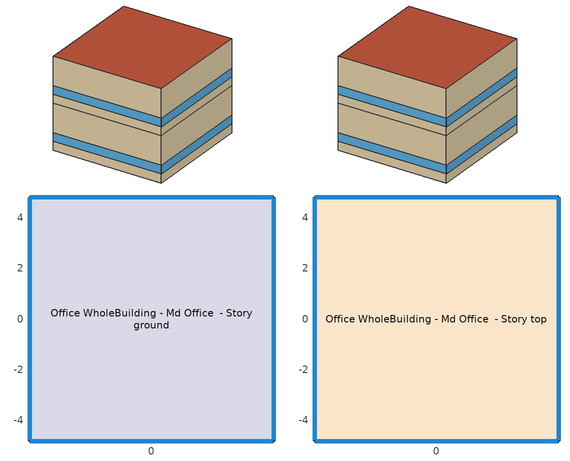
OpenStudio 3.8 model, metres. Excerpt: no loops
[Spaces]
Office WholeBuilding - Md Office  - Story ground
 floor ground (Foundation F 1.26W/m*K Perim 38.55m Area 92.9m2): -4.82,-4.82 -4.82,4.82 4.82,4.82 4.82,-4.82 z0
 wall outside (Office WholeBuilding - Md Office  - Story ground Wall 1 c tbd): -4.82,4.82 -4.82,-4.82 z0:3.96
 wall outside (Office WholeBuilding - Md Office  - Story ground Wall 4 c tbd): 4.82,4.82 -4.82,4.82 z0:3.96
 wall outside (Office WholeBuilding - Md Office  - Story ground Wall 2 c tbd): 4.82,-4.82 4.82,4.82 z0:3.96
 wall outside (Office WholeBuilding - Md Office  - Story ground Wall 3 c tbd): -4.82,-4.82 4.82,-4.82 z0:3.96
 window (Window U-0.75 SHGC 0.48): -4.82,4.79 -4.82,-4.79 / 4.82,-4.79 4.82,4.79 / -4.79,-4.82 4.79,-4.82 / 4.79,4.82 -4.79,4.82 z0.76:1.48
 ceiling adiabatic (Typical Interior Ceiling): 4.82,-4.82 4.82,4.82 -4.82,4.82 -4.82,-4.82 z3.96
Office WholeBuilding - Md Office  - Story top
 floor adiabatic (Typical Interior Floor): -4.82,-4.82 -4.82,4.82 4.82,4.82 4.82,-4.82 z3.96
 wall outside (Office WholeBuilding - Md Office  - Story top Wall 1 c tbd): -4.82,4.82 -4.82,-4.82 z3.96:7.92
 wall outside (Office WholeBuilding - Md Office  - Story top Wall 2 c tbd): 4.82,4.82 -4.82,4.82 z3.96:7.92
 wall outside (Office WholeBuilding - Md Office  - Story top Wall 4 c tbd): 4.82,-4.82 4.82,4.82 z3.96:7.92
 wall outside (Office WholeBuilding - Md Office  - Story top Wall 3 c tbd): -4.82,-4.82 4.82,-4.82 z3.96:7.92
 window (Window U-0.75 SHGC 0.48): -4.82,4.79 -4.82,-4.79 / 4.79,4.82 -4.79,4.82 / -4.79,-4.82 4.79,-4.82 / 4.82,-4.79 4.82,4.79 z4.72:5.44
 roof outside (Office WholeBuilding - Md Office  - Story top RoofCeiling 1 c tbd): 4.82,-4.82 4.82,4.82 -4.82,4.82 -4.82,-4.82 z7.92
[Building]
ComStock DOE Ref Pre-1980|MediumOffice: North Axis {deg}=315; Default Construction Set=ComStock DOE Ref Pre-1980 - Office - ASHRAE 169-2013-4A; Default Schedule Set=Building Default Schedule Set; Standards Building Type=Office
[Site]
Wilmington New Cast_DE_USA: Latitude {deg}=39.67; Longitude {deg}=-75.6; Time Zone {hr}=-5; Elevation {m}=24; Terrain=City
[Site:WaterMainsTemperature]
Calculation Method=Correlation; Annual Average Outdoor Air Temperature {C}=13.2908; Maximum Difference In Monthly Average Outdoor Air Temperatures {deltaC}=25.79
[SizingPeriod:DesignDay] Barometric Pressure {Pa}=101037; Rain Indicator=No; Snow Indicator=No; Day of Month=21; Daylight Saving Time Indicator=No; Humidity Condition Type=Wetbulb; Dry-Bulb Temperature Range Modifier Type=DefaultMultipliers
Name | Maximum Dry-Bulb Temperature {C} | Daily Dry-Bulb Temperature Range {deltaC} | Wind Speed {m/s} | Wind Direction {deg} | Month | Day Type | Wetbulb or DewPoint at Maximum Dry-Bulb {C} | Solar Model Indicator | ASHRAE Clear Sky Optical Depth for Beam Irradiance | ASHRAE Clear Sky Optical Depth for Diffuse Irradiance | Sky Clearness
Wilmington New Cast Ann Clg .4% Condns DB=>MWB 1 | 33.3 | 9.5 | 4.6 | 230 | 7 | SummerDesignDay | 23.9 | ASHRAETau | 0.454 | 2.123
Wilmington New Cast Ann Clg .4% Condns WB=>MDB 1 | 30.7 | 9.5 | 4.6 | 230 | 7 | SummerDesignDay | 25.6 | ASHRAETau | 0.454 | 2.123
Wilmington New Cast Ann Htg 99.6% Condns DB 1 | -10.4 | 0 | 4.8 | 300 | 1 | WinterDesignDay | -10.4 | ASHRAEClearSky |  |  | 0
Wilmington New Cast August .4% Condns DB=>MCWB 1 | 34.5 | 9.3 | 4.6 | 230 | 8 | SummerDesignDay | 24.4 | ASHRAETau | 0.441 | 2.186
Wilmington New Cast October .4% Condns DB=>MCWB 1 | 27.8 | 10.4 | 4.6 | 230 | 10 | SummerDesignDay | 20.6 | ASHRAETau | 0.352 | 2.466
Wilmington New Cast September .4% Condns DB=>MCWB 1 | 32 | 9.7 | 4.6 | 230 | 9 | SummerDesignDay | 22.9 | ASHRAETau | 0.404 | 2.32
[ClimateZones]
Climate Zone Institution Name 1=ASHRAE; Climate Zone Document Name 1=ANSI/ASHRAE Standard 169; Climate Zone Document Year 1=2006; Climate Zone Value 1=ASHRAE 169-2013-4A
[Site:GroundTemperature:FCfactorMethod]
January Ground Temperature {C}=14.64; February Ground Temperature {C}=6.42; March Ground Temperature {C}=4.25; April Ground Temperature {C}=-0.25; May Ground Temperature {C}=5.15; June Ground Temperature {C}=3.96; July Ground Temperature {C}=10.11; August Ground Temperature {C}=19.7; September Ground Temperature {C}=22.53; October Ground Temperature {C}=25.35; November Ground Temperature {C}=25.54; December Ground Temperature {C}=22.09
[Construction:FfactorGroundFloor]
Foundation F 1.26W/m*K Perim 38.55m Area 92.9m2: F-Factor {W/m-K}=1.26344; Area {m2}=92.90304; PerimeterExposed {m}=38.5545
[DefaultConstructionSet]
ComStock DOE Ref Pre-1980 - Office - ASHRAE 169-2013-4A: Default Exterior Surface Constructions=Default Surface Constructions 1; Default Interior Surface Constructions=Default Surface Constructions 2; Default Ground Contact Surface Constructions=Default Surface Constructions 3; Default Exterior SubSurface Constructions=Default Sub Surface Constructions 1; Default Interior SubSurface Constructions=Default Sub Surface Constructions 2; Interior Partition Construction=Typical Interior Partition
[DefaultSurfaceConstructions]
Name | Floor Construction | Wall Construction | Roof Ceiling Construction
Default Surface Constructions 1 | Typical Insulated Exterior Mass Floor | Typical Insulated Exterior Mass Wall R-5.62 | Typical IEAD Roof R-11.63
Default Surface Constructions 2 | Typical Interior Floor | Typical Interior Wall | Typical Interior Ceiling
Default Surface Constructions 3 | Typical Insulated Carpeted 6in Slab Floor | Typical Insulated Basement Mass Wall
[Construction]
Typical Insulated Exterior Mass Floor: 4 in. Normalweight Concrete Floor, Typical Carpet Pad
Typical Insulated Exterior Mass Wall R-5.62: 1IN Stucco, 8IN CONCRETE HW RefBldg, Typical Insulation R-3.23, 1/2IN Gypsum
Typical IEAD Roof R-11.63: Roof Membrane, Typical Insulation R-10.51, Metal Roof Surface
Typical Interior Floor: 100mm Normalweight concrete floor, CP02 CARPET PAD
Typical Interior Wall: G01 13mm gypsum board, G01 13mm gypsum board
Typical Interior Ceiling: CP02 CARPET PAD, 100mm Normalweight concrete floor
Typical Insulated Carpeted 6in Slab Floor: 6 in. Normalweight Concrete Floor, Typical Carpet Pad
Typical Insulated Basement Mass Wall: 8 in. Concrete Block Basement Wall
U 1.22 SHGC 0.54 Simple Glazing: U 1.22 SHGC 0.54 Simple Glazing
Typical Insulated Metal Door: F08 Metal surface, Typical Insulation
U 0.88 SHGC 0.16 Sgl Ref-A-L Clr 6mm: REF A CLEAR LO 6MM
Typical Overhead Door: Typical Insulation
Typical Interior Window: Clear 3mm
Typical Interior Door; Typical Interior Partition: G05 25mm wood
InteriorFurnishings: Std Wood 6inch
Window U-0.75 SHGC 0.48: Simple Glazing Double - No LowE - Tinted/Reflective - Aluminum
Office WholeBuilding - Md Office  - Story ground Wall 1 c tbd: 1IN Stucco, 8IN CONCRETE HW RefBldg, Office WholeBuilding - Md Office  - Story ground Wall 1 m tbd, 1/2IN Gypsum
Office WholeBuilding - Md Office  - Story ground Wall 2 c tbd: 1IN Stucco, 8IN CONCRETE HW RefBldg, Office WholeBuilding - Md Office  - Story ground Wall 2 m tbd, 1/2IN Gypsum
Office WholeBuilding - Md Office  - Story ground Wall 3 c tbd: 1IN Stucco, 8IN CONCRETE HW RefBldg, Office WholeBuilding - Md Office  - Story ground Wall 3 m tbd, 1/2IN Gypsum
Office WholeBuilding - Md Office  - Story ground Wall 4 c tbd: 1IN Stucco, 8IN CONCRETE HW RefBldg, Office WholeBuilding - Md Office  - Story ground Wall 4 m tbd, 1/2IN Gypsum
Office WholeBuilding - Md Office  - Story top RoofCeiling 1 c tbd: Roof Membrane, Office WholeBuilding - Md Office  - Story top RoofCeiling 1 m tbd, Metal Roof Surface
Office WholeBuilding - Md Office  - Story top Wall 1 c tbd: 1IN Stucco, 8IN CONCRETE HW RefBldg, Office WholeBuilding - Md Office  - Story top Wall 1 m tbd, 1/2IN Gypsum
Office WholeBuilding - Md Office  - Story top Wall 2 c tbd: 1IN Stucco, 8IN CONCRETE HW RefBldg, Office WholeBuilding - Md Office  - Story top Wall 2 m tbd, 1/2IN Gypsum
Office WholeBuilding - Md Office  - Story top Wall 3 c tbd: 1IN Stucco, 8IN CONCRETE HW RefBldg, Office WholeBuilding - Md Office  - Story top Wall 3 m tbd, 1/2IN Gypsum
Office WholeBuilding - Md Office  - Story top Wall 4 c tbd: 1IN Stucco, 8IN CONCRETE HW RefBldg, Office WholeBuilding - Md Office  - Story top Wall 4 m tbd, 1/2IN Gypsum
[Material:NoMass] Roughness=Smooth; Thermal Absorptance=0.9; Solar Absorptance=0.7
Name | Thermal Resistance {m2-K/W} | Visible Absorptance
Typical Insulation R-3.23 | 0.568747 | 0.7
Typical Carpet Pad; CP02 CARPET PAD | 0.21648 | 0.8
Typical Insulation R-10.51 | 1.85103 | 0.7
Typical Insulation | 0.0282222 | 0.7
Office WholeBuilding - Md Office  - Story ground Wall 1 m tbd; Office WholeBuilding - Md Office  - Story ground Wall 2 m tbd; Office WholeBuilding - Md Office  - Story ground Wall 3 m tbd; Office WholeBuilding - Md Office  - Story ground Wall 4 m tbd | 0.476433 | 0.7
Office WholeBuilding - Md Office  - Story top RoofCeiling 1 m tbd | 1.49025 | 0.7
Office WholeBuilding - Md Office  - Story top Wall 1 m tbd; Office WholeBuilding - Md Office  - Story top Wall 2 m tbd; Office WholeBuilding - Md Office  - Story top Wall 3 m tbd; Office WholeBuilding - Md Office  - Story top Wall 4 m tbd | 0.469763 | 0.7
[Material] Thermal Absorptance=0.9
Name | Roughness | Thickness {m} | Conductivity {W/m-K} | Density {kg/m3} | Specific Heat {J/kg-K} | Solar Absorptance | Visible Absorptance
4 in. Normalweight Concrete Floor | MediumRough | 0.1016 | 2.31 | 2322 | 832 | 0.7 | 0.7
1IN Stucco | Smooth | 0.0253 | 0.6918 | 1858 | 837 | 0.7 | 0.92
8IN CONCRETE HW RefBldg | Rough | 0.2032 | 1.311 | 2240 | 836.8 | 0.7 | 0.7
1/2IN Gypsum | Smooth | 0.0127 | 0.16 | 784.9 | 830 | 0.4 | 0.4
Roof Membrane | VeryRough | 0.0095 | 0.16 | 1121.29 | 1460 | 0.7 | 0.7
Metal Roof Surface; F08 Metal surface | Smooth | 0.0008 | 45.28 | 7824 | 500 | 0.7 | 0.7
100mm Normalweight concrete floor | MediumRough | 0.1016 | 2.31045 | 2322 | 832.557 | 0.7 | 0.7
G01 13mm gypsum board | Smooth | 0.0127 | 0.160031 | 800.001 | 1090.73 | 0.7 | 0.5
6 in. Normalweight Concrete Floor | MediumRough | 0.1524 | 2.31 | 2322 | 832 | 0.7 | 0.7
8 in. Concrete Block Basement Wall | MediumRough | 0.2032 | 1.326 | 1842 | 912 | 0.7 | 0.7
G05 25mm wood | MediumSmooth | 0.0254 | 0.15 | 608 | 1630 | 0.5 | 0.5
Std Wood 6inch | MediumSmooth | 0.15 | 0.12 | 540 | 1210 | 0.7 | 0.7
[DefaultSubSurfaceConstructions]
Name | Fixed Window Construction | Operable Window Construction | Door Construction | Glass Door Construction | Overhead Door Construction | Tubular Daylight Dome Construction | Tubular Daylight Diffuser Construction
Default Sub Surface Constructions 1 | U 1.22 SHGC 0.54 Simple Glazing | U 1.22 SHGC 0.54 Simple Glazing | Typical Insulated Metal Door | U 0.88 SHGC 0.16 Sgl Ref-A-L Clr 6mm | Typical Overhead Door | Typical Interior Window | Typical Interior Window
Default Sub Surface Constructions 2 | Typical Interior Window | Typical Interior Window | Typical Interior Door
[WindowMaterial:SimpleGlazingSystem]
Name | U-Factor {W/m2-K} | Solar Heat Gain Coefficient | Visible Transmittance
U 1.22 SHGC 0.54 Simple Glazing | 6.92748 | 0.54 | 0.81
Simple Glazing Double - No LowE - Tinted/Reflective - Aluminum | 4.25302 | 0.484 | 0.411
[WindowMaterial:Glazing] Optical Data Type=SpectralAverage; Infrared Transmittance at Normal Incidence=0; Front Side Infrared Hemispherical Emissivity=0.84; Conductivity {W/m-K}=0.9; Dirt Correction Factor for Solar and Visible Transmittance=1; Solar Diffusing=No
Name | Thickness {m} | Solar Transmittance at Normal Incidence | Front Side Solar Reflectance at Normal Incidence | Back Side Solar Reflectance at Normal Incidence | Visible Transmittance at Normal Incidence | Front Side Visible Reflectance at Normal Incidence | Back Side Visible Reflectance at Normal Incidence | Back Side Infrared Hemispherical Emissivity
REF A CLEAR LO 6MM | 0.006 | 0.066 | 0.341 | 0.493 | 0.08 | 0.41 | 0.37 | 0.4
Clear 3mm | 0.003 | 0.837 | 0.075 | 0.075 | 0.898 | 0.081 | 0.081 | 0.84
[SpaceType]
Office WholeBuilding - Md Office - ComStock DOE Ref Pre-1980: Default Schedule Set=Office WholeBuilding - Md Office Schedule Set; Design Specification Outdoor Air Object=Office WholeBuilding - Md Office Ventilation; Standards Building Type=Office; Standards Space Type=WholeBuilding - Md Office
[BuildingStory] Nominal Floor to Floor Height {m}=3.9624
Name | Nominal Z Coordinate {m}
Story ground | 0
Story top | 3.9624
[Space] Space Type=Office WholeBuilding - Md Office - ComStock DOE Ref Pre-1980
Name | Building Story | Thermal Zone
Office WholeBuilding - Md Office  - Story ground | Story ground | Zone Office WholeBuilding - Md Office  - Story ground
Office WholeBuilding - Md Office  - Story top | Story top | Zone Office WholeBuilding - Md Office  - Story top
[ThermalZone] Multiplier=1; Use Ideal Air Loads=No
Name | Thermostat
Zone Office WholeBuilding - Md Office  - Story ground | Office WholeBuilding - Md Office - ComStock DOE Ref Pre-1980 Thermostat
Zone Office WholeBuilding - Md Office  - Story top | Office WholeBuilding - Md Office - ComStock DOE Ref Pre-1980 Thermostat 1
[People:Definition]
Office WholeBuilding - Md Office People Definition: Number of People Calculation Method=People/Area; People per Space Floor Area {person/m2}=0.0538196; Fraction Radiant=0.3
[People]
Office WholeBuilding - Md Office People: People Definition=Office WholeBuilding - Md Office People Definition; Space or SpaceType=Office WholeBuilding - Md Office - ComStock DOE Ref Pre-1980; Work Efficiency Schedule=Work Efficiency Schedule; Clothing Insulation Schedule=Clothing Schedule; Air Velocity Schedule=Air Velocity Schedule; Multiplier=1
[Lights:Definition] Design Level Calculation Method=Watts/Area; Fraction Visible=0.2; Return Air Fraction=0
Name | Watts per Space Floor Area {W/m2} | Fraction Radiant
Office WholeBuilding - Md Office - ComStock DOE Ref Pre-1980 General Lights Definition | 4.13658 | 0.365
Office WholeBuilding - Md Office - ComStock DOE Ref Pre-1980 Wall Wash Lights Definition | 0.958729 | 0.165
[ElectricEquipment:Definition] Fraction Latent=0
Name | Design Level Calculation Method | Watts per Space Floor Area {W/m2} | Fraction Radiant | Fraction Lost | Design Level {W}
Office WholeBuilding - Md Office Elec Equip Definition | Watts/Area | 10.7639 | 0.5 | 0
Elevator Lift Motor | EquipmentLevel |  | 0 | 1 | 14610
[ElectricEquipment]
Name | Electric Equipment Definition | Space or SpaceType | Schedule | Multiplier
Office WholeBuilding - Md Office Elec Equip | Office WholeBuilding - Md Office Elec Equip Definition | Office WholeBuilding - Md Office - ComStock DOE Ref Pre-1980 | Office BLDG_EQUIP_EndUseData BPR Adjusted
2 Elevator Lift Motors | Elevator Lift Motor | Office WholeBuilding - Md Office  - Story ground | Elevator Schedule 1 | 2
[DesignSpecification:OutdoorAir]
Office WholeBuilding - Md Office Ventilation: Outdoor Air Method=Sum; Outdoor Air Flow per Person {m3/s-person}=0.00943895
[DefaultScheduleSet]
Name | Number of People Schedule | People Activity Level Schedule | Lighting Schedule | Electric Equipment Schedule | Infiltration Schedule | Hours of Operation Schedule
Office WholeBuilding - Md Office Schedule Set | Medium Office Bldg Occ | Medium Office Activity | Office BLDG_LIGHT_EndUseData | Office BLDG_EQUIP_EndUseData | Medium Office Infil Quarter On
Building Default Schedule Set |  |  |  |  |  | Building Hours of Operation NonResidential
[Exterior:Lights:Definition]
Name | Design Level {W}
Parking Areas and Drives Def (W/ft^2) | 0.0414577
Building Facades Def (W/ft^2) | 0.2
Main Entries Def (W/ft) | 30
Other Doors Def (W/ft) | 20
[Exterior:Lights] Schedule=Always On Discrete; Control Option=AstronomicalClock
Name | Exterior Lights Definition | Multiplier
Parking Areas and Drives | Parking Areas and Drives Def (W/ft^2) | 3240
Building Facades | Building Facades Def (W/ft^2) | 1644.38
Main Entries | Main Entries Def (W/ft) | 8
Other Doors | Other Doors Def (W/ft) | 0.8
[ThermostatSetpoint:DualSetpoint] Heating Setpoint Temperature Schedule=Medium Office HtgSetp; Cooling Setpoint Temperature Schedule=Medium Office ClgSetp
Office WholeBuilding - Md Office - ComStock DOE Ref Pre-1980 Thermostat; Office WholeBuilding - Md Office - ComStock DOE Ref Pre-1980 Thermostat 1
[InternalMass:Definition]
Internal Mass Definition 1: Construction=InteriorFurnishings; Design Level Calculation Method=SurfaceArea/Area; Surface Area per Space Floor Area=2
[InternalMass] Internal Mass Definition=Internal Mass Definition 1; Multiplier=1
Name | Space or SpaceType
Office WholeBuilding - Md Office  - Story top Mass | Office WholeBuilding - Md Office  - Story top
Office WholeBuilding - Md Office  - Story ground Mass | Office WholeBuilding - Md Office  - Story ground
[AvailabilityManager:NightCycle] Applicability Schedule=Always On Discrete; Control Type=CycleOnAny; Thermostat Tolerance {deltaC}=1.9999; Cycling Run Time Control Type=Thermostat; Cycling Run Time {s}=1800
Availability Manager Night Cycle 1; Availability Manager Night Cycle 2
[Lights] Space or SpaceType=Office WholeBuilding - Md Office - ComStock DOE Ref Pre-1980; Schedule=Office BLDG_LIGHT_EndUseData BPR Adjusted; Fraction Replaceable=1
Name | Lights Definition
Office WholeBuilding - Md Office - ComStock DOE Ref Pre-1980 General Lighting | Office WholeBuilding - Md Office - ComStock DOE Ref Pre-1980 General Lights Definition
Office WholeBuilding - Md Office - ComStock DOE Ref Pre-1980 Wall Wash Lighting | Office WholeBuilding - Md Office - ComStock DOE Ref Pre-1980 Wall Wash Lights Definition
[SpaceInfiltration:DesignFlowRate] Design Flow Rate Calculation Method=Flow/ExteriorArea; Flow per Exterior Surface Area {m3/s-m2}=0.00123985; Velocity Term Coefficient=0
Name | Space or SpaceType | Schedule | Constant Term Coefficient | Temperature Term Coefficient | Velocity Squared Term Coefficient
Office WholeBuilding - Md Office  - Story top HVAC On Infiltration | Office WholeBuilding - Md Office  - Story top | Infiltration HVAC On Schedule | 0.0238 | 0.0078 | 0.1159
Office WholeBuilding - Md Office  - Story top HVAC Off Infiltration | Office WholeBuilding - Md Office  - Story top | Infiltration HVAC Off Schedule | 0 | 0.0182 | 0.1187
Office WholeBuilding - Md Office  - Story ground HVAC On Infiltration | Office WholeBuilding - Md Office  - Story ground | Infiltration HVAC On Schedule | 0.0238 | 0.0078 | 0.1159
Office WholeBuilding - Md Office  - Story ground HVAC Off Infiltration | Office WholeBuilding - Md Office  - Story ground | Infiltration HVAC Off Schedule | 0 | 0.0182 | 0.1187
[Schedule:Ruleset]
Name | Default Day Schedule | Summer Design Day Schedule | Winter Design Day Schedule
Clothing Schedule | Clothing Schedule Default Winter Clothes
Air Velocity Schedule | Air Velocity Schedule Default
Work Efficiency Schedule | Work Efficiency Schedule Default
Medium Office Bldg Occ | Medium Office Bldg Occ Default | Medium Office Bldg Occ Summer Design Day | Medium Office Bldg Occ Winter Design Day
Medium Office Activity | Medium Office Activity Default | Medium Office Activity Summer Design Day | Medium Office Activity Winter Design Day
Office BLDG_LIGHT_EndUseData | Office BLDG_LIGHT_EndUseData Default | Office BLDG_LIGHT_EndUseData Summer Design Day | Office BLDG_LIGHT_EndUseData Winter Design Day
Office BLDG_EQUIP_EndUseData | Office BLDG_EQUIP_EndUseData Default | Office BLDG_EQUIP_EndUseData Summer Design Day | Office BLDG_EQUIP_EndUseData Winter Design Day
Medium Office Infil Quarter On | Medium Office Infil Quarter On Default | Medium Office Infil Quarter On Summer Design Day | Medium Office Infil Quarter On Winter Design Day
Elevator Schedule 1 | 2 space(s) Occ Sch Default 1 | 2 space(s) Occ Sch Summer Design Day 1 | 2 space(s) Occ Sch Winter Design Day 1
Medium Office HtgSetp | Medium Office HtgSetp Default | Schedule Day 49 | Schedule Day 50
Medium Office ClgSetp | Medium Office ClgSetp Default | Schedule Day 47 | Schedule Day 48
Building Hours of Operation NonResidential | Building Hours of Operation NonResidential Default | Building Hours of Operation NonResidential Summer Design Day | Building Hours of Operation NonResidential Winter Design Day
Office BLDG_LIGHT_EndUseData BPR Adjusted | Office BLDG_LIGHT_EndUseData Default 1 | Office BLDG_LIGHT_EndUseData Summer Design Day 1 | Office BLDG_LIGHT_EndUseData Winter Design Day 1
Office BLDG_EQUIP_EndUseData BPR Adjusted | Office BLDG_EQUIP_EndUseData Default 1 | Office BLDG_EQUIP_EndUseData Summer Design Day 1 | Office BLDG_EQUIP_EndUseData Winter Design Day 1
Infiltration HVAC On Schedule | Zone Office WholeBuilding - Md Office  - Story top PSZ-AC Occ Sch Default 4 | Zone Office WholeBuilding - Md Office  - Story top PSZ-AC Occ Sch Summer Design Day 4 | Zone Office WholeBuilding - Md Office  - Story top PSZ-AC Occ Sch Winter Design Day 4
Infiltration HVAC Off Schedule | Infiltration HVAC Off Schedule Default Day Schedule | Infiltration HVAC Off Schedule Summer Design Day Schedule 1 | Infiltration HVAC Off Schedule Winter Design Day Schedule 1
[Schedule:Day]
Clothing Schedule Default Winter Clothes; 2 space(s) Occ Sch Summer Design Day 1; 2 space(s) Occ Sch Winter Design Day 1; Building Hours of Operation NonResidential Winter Design Day; Building Hours of Operation NonResidential Summer Design Day; Zone Office WholeBuilding - Md Office  - Story top PSZ-AC Occ Sch Summer Design Day 4; Zone Office WholeBuilding - Md Office  - Story top PSZ-AC Occ Sch Winter Design Day 4; Infiltration HVAC Off Schedule Schedule Day 0 1: 24, 0, 1
Clothing Schedule Summer Clothes: 24, 0, 0.5
Air Velocity Schedule Default: 24, 0, 0.2
Work Efficiency Schedule Default; Schedule Day 45; Infiltration HVAC Off Schedule Summer Design Day Schedule 1; Infiltration HVAC Off Schedule Winter Design Day Schedule 1: 24, 0, 0
Medium Office Bldg Occ Default: No, 2, 45, 0, 3, 0, 0.025, 3, 15, 0.05, 3, 30, 0.075, 3, 45, 0.1, 4, 0, 0.125, 4, 15, 0.15, 4, 30, 0.175, 4, 45, 0.2, 5, 0, 0.3875, 5, 15, 0.575, 5, 30, 0.7625, 5, 45, 0.95, 8, 45, 0.95, 9, 0, 0.8375, 9, 15, 0.725, 9, 30, 0.6125, 9, 45, 0.5, 10, 0, 0.6125, 10, 15, 0.725, 10, 30, 0.8375, 10, 45, 0.95, 13, 45, 0.95, 14, 0, 0.9, 14, 15, 0.85, 14, 30, 0.8, 14, 45, 0.75, 15, 0, 0.7, 15, 15, 0.625, 15, 30, 0.55, 15, 45, 0.475, 16, 0, 0.4, 16, 30, 0.4, 16, 45, 0.3625, 17, 0, 0.325, 17, 15, 0.2875, 17, 30, 0.25, 17, 45, 0.2125, 18, 0, 0.175, 18, 15, 0.1375, 18, 30, 0.1, 18, 45, 0.09375, 19, 0, 0.0875, 19, 15, 0.08125, 19, 30, 0.075, 19, 45, 0.06875, 20, 0, 0.0625, 20, 15, 0.05625, 20, 30, 0.05, 20, 45, 0.04375, 21, 0, 0.0375, 21, 15, 0.03125, 21, 30, 0.025, 21, 45, 0.01875, 22, 0, 0.0125, 22, 15, 0.00625, 22, 30, 0, 24, 0, 0
Medium Office Bldg Occ Sat Day: No, 6, 15, 0, 6, 30, 0.0125, 6, 45, 0.025, 7, 0, 0.0375, 7, 15, 0.05, 7, 30, 0.0625, 7, 45, 0.075, 8, 0, 0.0875, 8, 15, 0.1, 8, 30, 0.15, 8, 45, 0.2, 9, 0, 0.25, 9, 15, 0.3, 9, 30, 0.35, 9, 45, 0.4, 10, 0, 0.45, 10, 15, 0.5, 14, 15, 0.5, 14, 30, 0.473333, 14, 45, 0.446667, 15, 0, 0.42, 15, 15, 0.393333, 15, 30, 0.366667, 15, 45, 0.34, 16, 0, 0.313333, 16, 15, 0.286667, 16, 30, 0.26, 16, 45, 0.233333, 17, 0, 0.206667, 17, 15, 0.18, 17, 30, 0.153333, 17, 45, 0.126667, 18, 0, 0.1, 18, 15, 0.0916667, 18, 30, 0.0833333, 18, 45, 0.075, 19, 0, 0.0666667, 19, 15, 0.0583333, 19, 30, 0.05, 19, 45, 0.0416667, 20, 0, 0.0333333, 20, 15, 0.025, 20, 30, 0.0166667, 20, 45, 0.00833333, 21, 0, 0, 24, 0, 0
Medium Office Bldg Occ Summer Design Day: No, 6, 0, 0, 22, 0, 1, 24, 0, 0.05
Medium Office Bldg Occ Winter Design Day; Office BLDG_LIGHT_EndUseData Winter Design Day; Office BLDG_EQUIP_EndUseData Winter Design Day; Office BLDG_LIGHT_EndUseData Winter Design Day 1; Office BLDG_EQUIP_EndUseData Winter Design Day 1: No, 24, 0, 0
Medium Office Bldg Occ WntrDsn|Sun Day: No, 9, 15, 0, 24, 0, 0
Medium Office Activity Default: No, 21, 30, 120, 24, 0, 120
Medium Office Activity Winter Design Day; Medium Office Activity Summer Design Day: No, 24, 0, 120
Office BLDG_LIGHT_EndUseData Default: No, 0, 15, 0.0436861, 0, 30, 0.0466921, 0, 45, 0.050454, 1, 0, 0.0527043, 1, 15, 0.0557103, 1, 30, 0.0587164, 1, 45, 0.0617225, 2, 0, 0.0647285, 2, 15, 0.0677346, 2, 30, 0.0707407, 2, 45, 0.0737467, 3, 0, 0.0767528, 3, 15, 0.0797589, 3, 30, 0.0827649, 3, 45, 0.085771, 4, 0, 0.111016, 4, 15, 0.136262, 4, 30, 0.161507, 4, 45, 0.186752, 5, 0, 0.275585, 5, 15, 0.364419, 5, 30, 0.453253, 5, 45, 0.542086, 6, 0, 0.599833, 6, 15, 0.657579, 6, 30, 0.715326, 6, 45, 0.773073, 7, 0, 0.790609, 7, 15, 0.808144, 7, 30, 0.82568, 7, 45, 0.843215, 8, 0, 0.844911, 8, 15, 0.846607, 8, 30, 0.848304, 8, 45, 0.85, 9, 0, 0.841985, 9, 15, 0.83397, 9, 30, 0.825954, 9, 45, 0.817939, 10, 0, 0.805464, 10, 15, 0.792989, 10, 30, 0.780514, 10, 45, 0.768039, 11, 0, 0.774076, 11, 15, 0.780114, 11, 30, 0.786151, 11, 45, 0.792188, 12, 0, 0.785442, 12, 15, 0.778695, 12, 30, 0.771949, 12, 45, 0.765202, 13, 0, 0.735588, 13, 15, 0.705974, 13, 30, 0.67636, 13, 45, 0.646746, 14, 0, 0.577374, 14, 15, 0.508001, 14, 30, 0.438629, 14, 45, 0.369256, 15, 0, 0.299884, 15, 15, 0.258758, 15, 30, 0.217632, 15, 45, 0.176505, 16, 0, 0.135379, 16, 15, 0.124392, 16, 30, 0.113405, 16, 45, 0.102417, 17, 0, 0.09143, 17, 15, 0.090147, 17, 30, 0.088864, 17, 45, 0.087581, 18, 0, 0.086298, 18, 15, 0.0865627, 18, 30, 0.0868275, 18, 45, 0.0870922, 19, 0, 0.087357, 19, 15, 0.0872172, 19, 30, 0.0870775, 19, 45, 0.0869377, 20, 0, 0.086798, 20, 15, 0.0785857, 20, 30, 0.0703735, 20, 45, 0.0621613, 21, 0, 0.053949, 21, 15, 0.0527953, 21, 30, 0.0516415, 21, 45, 0.0504877, 22, 0, 0.049334, 22, 15, 0.0454997, 22, 30, 0.0416655, 22, 45, 0.0378312, 23, 0, 0.033997, 23, 15, 0.034901, 23, 30, 0.035805, 23, 45, 0.036709, 24, 0, 0.0401453
Office BLDG_LIGHT_EndUseData Sat Day: No, 0, 15, 0.0647826, 0, 30, 0.0650155, 0, 45, 0.0547614, 1, 0, 0.0524268, 1, 15, 0.0500923, 1, 30, 0.0477578, 1, 45, 0.0454233, 2, 0, 0.0455139, 2, 15, 0.0456045, 2, 30, 0.045695, 2, 45, 0.0457856, 3, 0, 0.0449642, 3, 15, 0.0441428, 3, 30, 0.0433214, 3, 45, 0.0425, 4, 0, 0.0431402, 4, 15, 0.0437805, 4, 30, 0.0444207, 4, 45, 0.0450609, 5, 0, 0.0445873, 5, 15, 0.0441137, 5, 30, 0.0436401, 5, 45, 0.0431664, 6, 0, 0.0433166, 6, 15, 0.0434667, 6, 30, 0.0436168, 6, 45, 0.0437669, 7, 0, 0.0457789, 7, 15, 0.0477909, 7, 30, 0.0498029, 7, 45, 0.0518148, 8, 0, 0.0505405, 8, 15, 0.0492661, 8, 30, 0.0479917, 8, 45, 0.0467174, 9, 0, 0.0484792, 9, 15, 0.050241, 9, 30, 0.0520028, 9, 45, 0.0537646, 10, 0, 0.0575344, 10, 15, 0.0613043, 10, 30, 0.0650741, 10, 45, 0.0688439, 11, 0, 0.0723213, 11, 15, 0.0757988, 11, 30, 0.0792762, 11, 45, 0.0827536, 12, 0, 0.086231, 12, 15, 0.0897084, 14, 15, 0.0897084, 14, 30, 0.0889838, 14, 45, 0.0882592, 15, 0, 0.0875345, 15, 15, 0.0868099, 15, 30, 0.0860853, 15, 45, 0.0853606, 16, 0, 0.084636, 16, 15, 0.081237, 16, 30, 0.077838, 16, 45, 0.074439, 17, 0, 0.07104, 17, 15, 0.0704487, 17, 30, 0.0698575, 17, 45, 0.0692662, 18, 0, 0.068675, 18, 15, 0.0686433, 18, 30, 0.0686116, 18, 45, 0.06858, 19, 0, 0.0685483, 19, 15, 0.0675468, 19, 30, 0.0665453, 19, 45, 0.0655437, 20, 0, 0.0645422, 20, 15, 0.0647625, 20, 30, 0.0649827, 20, 45, 0.0652029, 21, 0, 0.0654232, 21, 15, 0.0652235, 21, 30, 0.0650238, 21, 45, 0.0648241, 22, 0, 0.0646245, 22, 15, 0.0646025, 22, 30, 0.0645805, 22, 45, 0.0645585, 23, 0, 0.0645366, 23, 15, 0.0645398, 23, 30, 0.0645431, 23, 45, 0.0645464, 24, 0, 0.0645496
Office BLDG_LIGHT_EndUseData Summer Design Day; Office BLDG_EQUIP_EndUseData Summer Design Day; Medium Office Infil Quarter On Sun Day; Office BLDG_LIGHT_EndUseData Summer Design Day 1; Office BLDG_EQUIP_EndUseData Summer Design Day 1: No, 24, 0, 1
Office BLDG_LIGHT_EndUseData Sun Day: No, 0, 15, 0.0425, 0, 30, 0.0425275, 0, 45, 0.0613977, 1, 0, 0.0619799, 1, 15, 0.0625622, 1, 30, 0.0631445, 1, 45, 0.0637267, 2, 0, 0.061016, 2, 15, 0.0583053, 2, 30, 0.0555946, 2, 45, 0.0528839, 3, 0, 0.0540097, 3, 15, 0.0551355, 3, 30, 0.0562614, 3, 45, 0.0573872, 4, 0, 0.0588805, 4, 15, 0.0603739, 4, 30, 0.0618672, 4, 45, 0.0633605, 5, 0, 0.0634465, 5, 15, 0.0635324, 5, 30, 0.0636184, 5, 45, 0.0637044, 6, 0, 0.0637393, 6, 15, 0.0637741, 6, 30, 0.063809, 6, 45, 0.0638439, 7, 0, 0.0638458, 7, 15, 0.0638476, 7, 30, 0.0638495, 7, 45, 0.0638513, 8, 0, 0.0591357, 8, 15, 0.0544201, 8, 30, 0.0497045, 8, 45, 0.0449889, 9, 0, 0.0450282, 9, 15, 0.0450675, 9, 30, 0.0451069, 9, 45, 0.0451462, 10, 0, 0.0447858, 10, 15, 0.0444253, 10, 30, 0.0440649, 10, 45, 0.0437045, 11, 0, 0.0436808, 11, 15, 0.0437083, 11, 30, 0.0437357, 11, 45, 0.0437632, 12, 0, 0.0437906, 12, 15, 0.0438181, 12, 30, 0.0438456, 12, 45, 0.043873, 13, 0, 0.0439005, 13, 15, 0.0439279, 13, 30, 0.0439554, 13, 45, 0.0439829, 14, 0, 0.0440103, 14, 15, 0.0440378, 14, 30, 0.0440652, 14, 45, 0.0440927, 15, 0, 0.0441202, 15, 15, 0.0441476, 15, 30, 0.0441751, 15, 45, 0.0442025, 16, 0, 0.0444712, 16, 15, 0.0447399, 16, 30, 0.0450086, 16, 45, 0.0452772, 17, 0, 0.0446219, 17, 15, 0.0439666, 17, 30, 0.0433113, 17, 45, 0.042656, 18, 0, 0.042833, 18, 15, 0.0430099, 18, 30, 0.0431868, 18, 45, 0.0433638, 19, 0, 0.0440387, 19, 15, 0.0447137, 19, 30, 0.0453886, 19, 45, 0.0460636, 20, 0, 0.0505542, 20, 15, 0.0550449, 20, 30, 0.0595355, 20, 45, 0.0640261, 21, 0, 0.0638408, 21, 15, 0.0636555, 21, 30, 0.0634703, 21, 45, 0.063285, 22, 0, 0.0632885, 22, 15, 0.063292, 22, 30, 0.0632955, 22, 45, 0.063299, 23, 0, 0.0634593, 23, 15, 0.0636196, 23, 30, 0.06378, 23, 45, 0.0639403, 24, 0, 0.0633046
Office BLDG_EQUIP_EndUseData Default: No, 0, 15, 0.537387, 0, 30, 0.537473, 0, 45, 0.5631, 1, 0, 0.537647, 1, 15, 0.537733, 1, 30, 0.53782, 1, 45, 0.537907, 2, 0, 0.537993, 2, 15, 0.53808, 2, 30, 0.538167, 2, 45, 0.538253, 3, 0, 0.53834, 3, 15, 0.538427, 3, 30, 0.538513, 3, 45, 0.5386, 4, 0, 0.55345, 4, 15, 0.5683, 4, 30, 0.58315, 4, 45, 0.598, 5, 0, 0.6198, 5, 15, 0.6416, 5, 30, 0.6634, 5, 45, 0.6852, 6, 0, 0.7091, 6, 15, 0.733, 6, 30, 0.7569, 6, 45, 0.7808, 7, 0, 0.80195, 7, 15, 0.8231, 7, 30, 0.84425, 7, 45, 0.8654, 8, 0, 0.870725, 8, 15, 0.87605, 8, 30, 0.881375, 8, 45, 0.8867, 9, 0, 0.8855, 9, 15, 0.8843, 9, 30, 0.8831, 9, 45, 0.8819, 10, 0, 0.8666, 10, 15, 0.8513, 10, 30, 0.836, 10, 45, 0.8207, 11, 0, 0.8107, 11, 15, 0.8007, 11, 30, 0.7907, 11, 45, 0.7807, 12, 0, 0.76935, 12, 15, 0.758, 12, 30, 0.74665, 12, 45, 0.7353, 13, 0, 0.719025, 13, 15, 0.70275, 13, 30, 0.686475, 13, 45, 0.6702, 14, 0, 0.65712, 14, 15, 0.64404, 14, 30, 0.63096, 14, 45, 0.61788, 15, 0, 0.6048, 15, 15, 0.5951, 15, 30, 0.5854, 15, 45, 0.5757, 16, 0, 0.566, 16, 15, 0.568025, 16, 30, 0.57005, 16, 45, 0.572075, 17, 0, 0.5741, 17, 15, 0.58375, 17, 30, 0.5934, 17, 45, 0.60305, 18, 0, 0.6127, 18, 15, 0.6241, 18, 30, 0.6355, 18, 45, 0.6469, 19, 0, 0.6583, 19, 15, 0.662075, 19, 30, 0.66585, 19, 45, 0.669625, 20, 0, 0.6734, 20, 15, 0.659798, 20, 30, 0.646195, 20, 45, 0.632593, 21, 0, 0.61899, 21, 15, 0.599167, 21, 30, 0.579345, 21, 45, 0.559523, 22, 0, 0.5397, 22, 15, 0.549925, 22, 30, 0.56015, 22, 45, 0.570375, 23, 0, 0.5806, 23, 15, 0.580467, 23, 30, 0.580333, 23, 45, 0.5802, 24, 0, 0.575925
Office BLDG_EQUIP_EndUseData Sat Day: No, 0, 15, 0.623442, 0, 30, 0.62525, 0, 45, 0.599123, 1, 0, 0.600651, 1, 15, 0.602179, 1, 30, 0.603707, 1, 45, 0.605235, 2, 0, 0.596067, 2, 15, 0.5869, 2, 30, 0.577732, 2, 45, 0.568565, 3, 0, 0.564261, 3, 15, 0.559958, 3, 30, 0.555654, 3, 45, 0.551351, 4, 0, 0.54995, 4, 15, 0.548549, 4, 30, 0.547149, 4, 45, 0.545748, 5, 0, 0.545596, 5, 15, 0.545443, 5, 30, 0.54529, 5, 45, 0.545137, 6, 0, 0.544857, 6, 15, 0.544577, 6, 30, 0.544297, 6, 45, 0.544017, 7, 0, 0.543075, 7, 15, 0.542132, 7, 30, 0.54119, 7, 45, 0.540248, 8, 0, 0.537752, 8, 15, 0.535257, 8, 30, 0.532761, 8, 45, 0.530266, 9, 0, 0.52064, 9, 15, 0.511014, 9, 30, 0.501388, 9, 45, 0.491763, 10, 0, 0.48094, 10, 15, 0.470117, 10, 30, 0.459295, 10, 45, 0.448472, 11, 0, 0.446673, 11, 15, 0.444873, 11, 30, 0.443074, 11, 45, 0.441274, 12, 0, 0.439475, 12, 15, 0.437675, 12, 30, 0.439865, 12, 45, 0.442055, 13, 0, 0.444245, 13, 15, 0.446435, 13, 30, 0.449796, 13, 45, 0.453158, 14, 0, 0.456519, 14, 15, 0.45988, 14, 30, 0.461423, 14, 45, 0.462965, 15, 0, 0.464508, 15, 15, 0.46605, 15, 30, 0.467593, 15, 45, 0.469135, 16, 0, 0.470678, 16, 15, 0.476, 16, 30, 0.481322, 16, 45, 0.486644, 17, 0, 0.491966, 17, 15, 0.492068, 17, 30, 0.49217, 17, 45, 0.492272, 18, 0, 0.492374, 18, 15, 0.49161, 18, 30, 0.490846, 18, 45, 0.490082, 19, 0, 0.489318, 19, 15, 0.492145, 19, 30, 0.494971, 19, 45, 0.497798, 20, 0, 0.500624, 20, 15, 0.506711, 20, 30, 0.512797, 20, 45, 0.518883, 21, 0, 0.524969, 21, 15, 0.533347, 21, 30, 0.541725, 21, 45, 0.550103, 22, 0, 0.558481, 22, 15, 0.567343, 22, 30, 0.576204, 22, 45, 0.585066, 23, 0, 0.593928, 23, 15, 0.600855, 23, 30, 0.607781, 23, 45, 0.614708, 24, 0, 0.621634
Office BLDG_EQUIP_EndUseData Sun Day: No, 0, 15, 0.573879, 0, 30, 0.573457, 0, 45, 0.457729, 1, 0, 0.457426, 1, 15, 0.457123, 1, 30, 0.456819, 1, 45, 0.456516, 2, 0, 0.459751, 2, 15, 0.462987, 2, 30, 0.466222, 2, 45, 0.469457, 3, 0, 0.476459, 3, 15, 0.48346, 3, 30, 0.490461, 3, 45, 0.497463, 4, 0, 0.509494, 4, 15, 0.521525, 4, 30, 0.533557, 4, 45, 0.545588, 5, 0, 0.558883, 5, 15, 0.572178, 5, 30, 0.585473, 5, 45, 0.598769, 6, 0, 0.608651, 6, 15, 0.618534, 6, 30, 0.628417, 6, 45, 0.6383, 7, 0, 0.638098, 7, 15, 0.637896, 7, 30, 0.637693, 7, 45, 0.637491, 8, 0, 0.618769, 8, 15, 0.600047, 8, 30, 0.581326, 8, 45, 0.562604, 9, 0, 0.565705, 9, 15, 0.568807, 9, 30, 0.571908, 9, 45, 0.575009, 10, 0, 0.569246, 10, 15, 0.563483, 10, 30, 0.557721, 10, 45, 0.551958, 11, 0, 0.555731, 11, 15, 0.555308, 11, 30, 0.554886, 11, 45, 0.554464, 12, 0, 0.554042, 12, 15, 0.55362, 12, 30, 0.553198, 12, 45, 0.552776, 13, 0, 0.552354, 13, 15, 0.551932, 13, 30, 0.55151, 13, 45, 0.551088, 14, 0, 0.550666, 14, 15, 0.550244, 14, 30, 0.549822, 14, 45, 0.5494, 15, 0, 0.548977, 15, 15, 0.548555, 15, 30, 0.548133, 15, 45, 0.547711, 16, 0, 0.53798, 16, 15, 0.528249, 16, 30, 0.518518, 16, 45, 0.508786, 17, 0, 0.503099, 17, 15, 0.497412, 17, 30, 0.491725, 17, 45, 0.486038, 18, 0, 0.478177, 18, 15, 0.470317, 18, 30, 0.462456, 18, 45, 0.454595, 19, 0, 0.452649, 19, 15, 0.450702, 19, 30, 0.448756, 19, 45, 0.44681, 20, 0, 0.447644, 20, 15, 0.448478, 20, 30, 0.449312, 20, 45, 0.450146, 21, 0, 0.455732, 21, 15, 0.461318, 21, 30, 0.466904, 21, 45, 0.47249, 22, 0, 0.471454, 22, 15, 0.470418, 22, 30, 0.469381, 22, 45, 0.468345, 23, 0, 0.468952, 23, 15, 0.469558, 23, 30, 0.470165, 23, 45, 0.470772, 24, 0, 0.467511
Medium Office Infil Quarter On Default; Medium Office Infil Quarter On Summer Design Day: No, 6, 0, 1, 22, 0, 0.25, 24, 0, 1
Medium Office Infil Quarter On Winter Design Day; Medium Office Infil Quarter On WntrDsn|Sat Day: No, 6, 0, 1, 18, 0, 0.25, 24, 0, 1
2 space(s) Occ Sch Default 1: 1, 15, 0, 1, 30, 8.29167e-05, 1, 45, 0.000165833, 2, 0, 0.00024875, 2, 15, 0.000331667, 2, 30, 0.000414583, 2, 45, 0.0004975, 3, 0, 0.000580417, 3, 15, 0.000663333, 3, 45, 0.000663333, 4, 0, 0.00174125, 4, 15, 0.00281917, 4, 30, 0.00389708, 4, 45, 0.004975, 5, 0, 0.00373125, 5, 15, 0.0024875, 5, 30, 0.00124375, 5, 45, 0, 7, 15, 0, 7, 30, 0.000373125, 7, 45, 0.00074625, 8, 0, 0.00111937, 8, 15, 0.0014925, 8, 30, 0.00186563, 8, 45, 0.00223875, 9, 0, 0.00261188, 9, 15, 0.002985, 9, 30, 0.00261188, 9, 45, 0.00223875, 10, 0, 0.00186563, 10, 15, 0.0014925, 10, 30, 0.00111937, 10, 45, 0.00074625, 11, 0, 0.000373125, 11, 15, 0, 12, 45, 0, 13, 0, 0.000414583, 13, 15, 0.000829167, 13, 30, 0.00124375, 13, 45, 0.00165833, 14, 0, 0.00172467, 14, 15, 0.001791, 14, 30, 0.00185733, 14, 45, 0.00192367, 15, 0, 0.00199, 15, 15, 0.0014925, 15, 30, 0.000995, 15, 45, 0.0004975, 16, 0, 0, 16, 15, 0.0004975, 16, 30, 0.000995, 16, 45, 0.0014925, 17, 0, 0.00199, 17, 15, 0.0014925, 17, 30, 0.000995, 17, 45, 0.0004975, 18, 0, 0, 18, 15, 8.29167e-05, 18, 30, 0.000165833, 18, 45, 0.00024875, 19, 0, 0.000331667, 19, 15, 0.00024875, 19, 30, 0.000165833, 19, 45, 8.29167e-05, 20, 0, 0, 24, 0, 0
Schedule Day 13: 9, 15, 0, 24, 0, 0
Schedule Day 14: 5, 45, 0, 6, 0, 0.000165833, 6, 15, 0.000331667, 6, 30, 0.0004975, 6, 45, 0.000663333, 7, 0, 0.0004975, 7, 15, 0.000331667, 7, 30, 0.000165833, 7, 45, 0, 8, 0, 0.000663333, 8, 15, 0.00132667, 8, 30, 0.00199, 8, 45, 0.00265333, 9, 0, 0.00199, 9, 15, 0.00132667, 9, 30, 0.000663333, 9, 45, 0, 14, 15, 0, 14, 30, 0.000379048, 14, 45, 0.000758095, 15, 0, 0.00113714, 15, 15, 0.00151619, 15, 30, 0.00189524, 15, 45, 0.00227429, 16, 0, 0.00265333, 16, 15, 0.00199, 16, 30, 0.00132667, 16, 45, 0.000663333, 17, 0, 0, 18, 0, 0, 18, 15, 0.000165833, 18, 30, 0.000331667, 18, 45, 0.0004975, 19, 0, 0.000663333, 19, 15, 0.0004975, 19, 30, 0.000331667, 19, 45, 0.000165833, 20, 0, 0, 24, 0, 0
Medium Office HtgSetp Default: No, 5, 15, 17.2222, 17, 30, 20.5556, 24, 0, 17.2222
Medium Office HtgSetp Sat Day: No, 9, 15, 17.2222, 16, 30, 20.5556, 24, 0, 17.2222
Medium Office HtgSetp SmrDsn|Sun Day: No, 9, 15, 17.2222, 24, 0, 17.2222
Medium Office ClgSetp Default: No, 5, 15, 28.3333, 17, 30, 22.7778, 24, 0, 28.3333
Medium Office ClgSetp Sat Day: No, 9, 15, 28.3333, 16, 30, 22.7778, 24, 0, 28.3333
Medium Office ClgSetp WntrDsn|Sun Day: No, 9, 15, 28.3333, 24, 0, 28.3333
Building Hours of Operation NonResidential Default: 5, 15, 0, 17, 30, 1, 24, 0, 0
Schedule Day 27; Schedule Day 28: 9, 15, 0, 16, 30, 1, 24, 0, 0
Medium Office Activity Default 1: No, 1, 15, 120, 24, 0, 120
Medium Office Activity Default 2: No, 9, 15, 120, 24, 0, 120
Office BLDG_LIGHT_EndUseData Default 1: No, 0, 15, 0.0520881, 0, 30, 0.0550628, 0, 45, 0.0587855, 1, 0, 0.0610123, 1, 15, 0.0639871, 1, 30, 0.0669618, 1, 45, 0.0699366, 2, 0, 0.0729113, 2, 15, 0.075886, 2, 30, 0.0788608, 2, 45, 0.0818355, 3, 0, 0.0848103, 3, 15, 0.087785, 3, 30, 0.0907598, 3, 45, 0.0937345, 4, 0, 0.118717, 4, 15, 0.143699, 4, 30, 0.168681, 4, 45, 0.193663, 5, 0, 0.281571, 5, 15, 0.369479, 5, 30, 0.457387, 5, 45, 0.545295, 6, 0, 0.60244, 6, 15, 0.659585, 6, 30, 0.71673, 6, 45, 0.773875, 7, 0, 0.791227, 7, 15, 0.80858, 7, 30, 0.825933, 7, 45, 0.843286, 8, 0, 0.844964, 8, 15, 0.846643, 8, 30, 0.848321, 8, 45, 0.85, 9, 0, 0.842068, 9, 15, 0.834137, 9, 30, 0.826205, 9, 45, 0.818273, 10, 0, 0.805928, 10, 15, 0.793583, 10, 30, 0.781238, 10, 45, 0.768893, 11, 0, 0.774867, 11, 15, 0.780842, 11, 30, 0.786816, 11, 45, 0.79279, 12, 0, 0.786114, 12, 15, 0.779438, 12, 30, 0.772762, 12, 45, 0.766086, 13, 0, 0.73678, 13, 15, 0.707475, 13, 30, 0.678169, 13, 45, 0.648864, 14, 0, 0.580214, 14, 15, 0.511565, 14, 30, 0.442915, 14, 45, 0.374266, 15, 0, 0.305616, 15, 15, 0.264919, 15, 30, 0.224221, 15, 45, 0.183523, 16, 0, 0.142826, 16, 15, 0.131953, 16, 30, 0.12108, 16, 45, 0.110207, 17, 0, 0.0993345, 17, 15, 0.0980649, 17, 30, 0.0967953, 17, 45, 0.0955256, 18, 0, 0.094256, 18, 15, 0.094518, 18, 30, 0.09478, 18, 45, 0.095042, 19, 0, 0.095304, 19, 15, 0.0951657, 19, 30, 0.0950274, 19, 45, 0.0948891, 20, 0, 0.0947508, 20, 15, 0.0866241, 20, 30, 0.0784974, 20, 45, 0.0703708, 21, 0, 0.0622441, 21, 15, 0.0611024, 21, 30, 0.0599606, 21, 45, 0.0588189, 22, 0, 0.0576772, 22, 15, 0.0538829, 22, 30, 0.0500886, 22, 45, 0.0462943, 23, 0, 0.0425, 23, 15, 0.0433946, 23, 30, 0.0442892, 23, 45, 0.0451837, 24, 0, 0.0485842
Office BLDG_EQUIP_EndUseData Default 1: No, 0, 15, 0.665025, 0, 30, 0.66508, 0, 45, 0.681343, 1, 0, 0.66519, 1, 15, 0.665245, 1, 30, 0.6653, 1, 45, 0.665355, 2, 0, 0.66541, 2, 15, 0.665465, 2, 30, 0.66552, 2, 45, 0.665575, 3, 0, 0.66563, 3, 15, 0.665685, 3, 30, 0.66574, 3, 45, 0.665795, 4, 0, 0.675219, 4, 15, 0.684643, 4, 30, 0.694067, 4, 45, 0.70349, 5, 0, 0.717325, 5, 15, 0.731159, 5, 30, 0.744993, 5, 45, 0.758828, 6, 0, 0.773995, 6, 15, 0.789162, 6, 30, 0.804329, 6, 45, 0.819496, 7, 0, 0.832917, 7, 15, 0.846339, 7, 30, 0.859761, 7, 45, 0.873183, 8, 0, 0.876562, 8, 15, 0.879941, 8, 30, 0.883321, 8, 45, 0.8867, 9, 0, 0.885938, 9, 15, 0.885177, 9, 30, 0.884415, 9, 45, 0.883654, 10, 0, 0.873944, 10, 15, 0.864235, 10, 30, 0.854526, 10, 45, 0.844816, 11, 0, 0.83847, 11, 15, 0.832124, 11, 30, 0.825778, 11, 45, 0.819432, 12, 0, 0.812229, 12, 15, 0.805027, 12, 30, 0.797824, 12, 45, 0.790621, 13, 0, 0.780293, 13, 15, 0.769965, 13, 30, 0.759637, 13, 45, 0.749309, 14, 0, 0.741008, 14, 15, 0.732707, 14, 30, 0.724407, 14, 45, 0.716106, 15, 0, 0.707806, 15, 15, 0.70165, 15, 30, 0.695494, 15, 45, 0.689339, 16, 0, 0.683183, 16, 15, 0.684468, 16, 30, 0.685753, 16, 45, 0.687038, 17, 0, 0.688323, 17, 15, 0.694447, 17, 30, 0.700571, 17, 45, 0.706695, 18, 0, 0.712819, 18, 15, 0.720053, 18, 30, 0.727288, 18, 45, 0.734522, 19, 0, 0.741757, 19, 15, 0.744152, 19, 30, 0.746548, 19, 45, 0.748944, 20, 0, 0.751339, 20, 15, 0.742707, 20, 30, 0.734075, 20, 45, 0.725443, 21, 0, 0.716811, 21, 15, 0.704231, 21, 30, 0.691652, 21, 45, 0.679072, 22, 0, 0.666493, 22, 15, 0.672982, 22, 30, 0.679471, 22, 45, 0.685959, 23, 0, 0.692448, 23, 15, 0.692364, 23, 30, 0.692279, 23, 45, 0.692194, 24, 0, 0.689482
Zone Office WholeBuilding - Md Office  - Story top PSZ-AC Occ Sch Default 4: 4, 0, 0, 18, 0, 1, 24, 0, 0
Schedule Day 46: 8, 0, 0, 17, 0, 1, 24, 0, 0
Infiltration HVAC Off Schedule Default Day Schedule: 4, 0, 1, 18, 0, 0, 24, 0, 1
Infiltration HVAC Off Schedule Schedule Day 2: 8, 0, 1, 17, 0, 0, 24, 0, 1
Schedule Day 47; Schedule Day 48: 24, 0, 22.7778
Schedule Day 49; Schedule Day 50: 24, 0, 20.5556
[Schedule:Rule]
Name | Schedule Ruleset | Rule Order | Day Schedule | Date Specification Type | Start Month | Start Day | End Month | End Day | Apply Saturday | Apply Sunday | Apply Monday | Apply Tuesday | Apply Wednesday | Apply Thursday | Apply Friday
Schedule Rule 1 | Clothing Schedule | 0 | Clothing Schedule Summer Clothes | DateRange | 5 | 1 | 9 | 30
Schedule Rule 3 | Medium Office Bldg Occ | 1 | Medium Office Bldg Occ Sat Day | DateRange | 1 | 1 | 12 | 31 | Yes
Schedule Rule 4 | Medium Office Bldg Occ | 0 | Medium Office Bldg Occ WntrDsn|Sun Day | DateRange | 1 | 1 | 12 | 31 |  | Yes
Schedule Rule 6 | Office BLDG_LIGHT_EndUseData | 1 | Office BLDG_LIGHT_EndUseData Sat Day | DateRange | 1 | 1 | 12 | 31 | Yes
Schedule Rule 7 | Office BLDG_LIGHT_EndUseData | 0 | Office BLDG_LIGHT_EndUseData Sun Day | DateRange | 1 | 1 | 12 | 31 |  | Yes
Schedule Rule 9 | Office BLDG_EQUIP_EndUseData | 1 | Office BLDG_EQUIP_EndUseData Sat Day | DateRange | 1 | 1 | 12 | 31 | Yes
Schedule Rule 10 | Office BLDG_EQUIP_EndUseData | 0 | Office BLDG_EQUIP_EndUseData Sun Day | DateRange | 1 | 1 | 12 | 31 |  | Yes
Schedule Rule 11 | Medium Office Infil Quarter On | 1 | Medium Office Infil Quarter On Sun Day | DateRange | 1 | 1 | 12 | 31 |  | Yes
Schedule Rule 12 | Medium Office Infil Quarter On | 0 | Medium Office Infil Quarter On WntrDsn|Sat Day | DateRange | 1 | 1 | 12 | 31 | Yes
Schedule Rule 15 | Elevator Schedule 1 | 0 | Schedule Day 13 | DateRange | 1 | 7 | 12 | 30 |  | Yes
Schedule Rule 16 | Elevator Schedule 1 | 1 | Schedule Day 14 | DateRange | 1 | 6 | 12 | 29 | Yes
Schedule Rule 23 | Medium Office HtgSetp | 1 | Medium Office HtgSetp Sat Day | DateRange | 1 | 1 | 12 | 31 | Yes
Schedule Rule 24 | Medium Office HtgSetp | 0 | Medium Office HtgSetp SmrDsn|Sun Day | DateRange | 1 | 1 | 12 | 31 |  | Yes
Schedule Rule 25 | Medium Office ClgSetp | 1 | Medium Office ClgSetp Sat Day | DateRange | 1 | 1 | 12 | 31 | Yes
Schedule Rule 26 | Medium Office ClgSetp | 0 | Medium Office ClgSetp WntrDsn|Sun Day | DateRange | 1 | 1 | 12 | 31 |  | Yes
Schedule Rule 27 | Building Hours of Operation NonResidential | 1 | Schedule Day 27 | DateRange | 1 | 6 | 12 | 29 | Yes
Schedule Rule 28 | Building Hours of Operation NonResidential | 0 | Schedule Day 28 | DateRange | 1 | 7 | 12 | 30 |  | Yes
Schedule Rule 2 | Medium Office Activity | 1 | Medium Office Activity Default 1 | DateRange | 1 | 6 | 12 | 29 | Yes
Schedule Rule 5 | Medium Office Activity | 0 | Medium Office Activity Default 2 | DateRange | 1 | 7 | 12 | 30 |  | Yes
Schedule Rule 32 | Office BLDG_LIGHT_EndUseData BPR Adjusted | 0 | Office BLDG_LIGHT_EndUseData Sun Day | DateRange | 1 | 1 | 12 | 31 |  | Yes
Schedule Rule 33 | Office BLDG_LIGHT_EndUseData BPR Adjusted | 1 | Office BLDG_LIGHT_EndUseData Sat Day | DateRange | 1 | 1 | 12 | 31 | Yes
Schedule Rule 34 | Office BLDG_EQUIP_EndUseData BPR Adjusted | 0 | Office BLDG_EQUIP_EndUseData Sun Day | DateRange | 1 | 1 | 12 | 31 |  | Yes
Schedule Rule 35 | Office BLDG_EQUIP_EndUseData BPR Adjusted | 1 | Office BLDG_EQUIP_EndUseData Sat Day | DateRange | 1 | 1 | 12 | 31 | Yes
Schedule Rule 48 | Infiltration HVAC On Schedule | 0 | Schedule Day 45 | DateRange | 1 | 7 | 12 | 30 |  | Yes
Schedule Rule 49 | Infiltration HVAC On Schedule | 1 | Schedule Day 46 | DateRange | 1 | 6 | 12 | 29 | Yes
Infiltration HVAC Off Schedule Schedule Day 0 Rule | Infiltration HVAC Off Schedule | 1 | Infiltration HVAC Off Schedule Schedule Day 0 1 |  |  |  |  |  | No | Yes | No | No | No | No | No
Infiltration HVAC Off Schedule Schedule Day 1 Rule | Infiltration HVAC Off Schedule | 0 | Infiltration HVAC Off Schedule Schedule Day 2 |  |  |  |  |  | Yes | No | No | No | No | No | No
[Schedule:Constant]
Always On Discrete: Value=1
